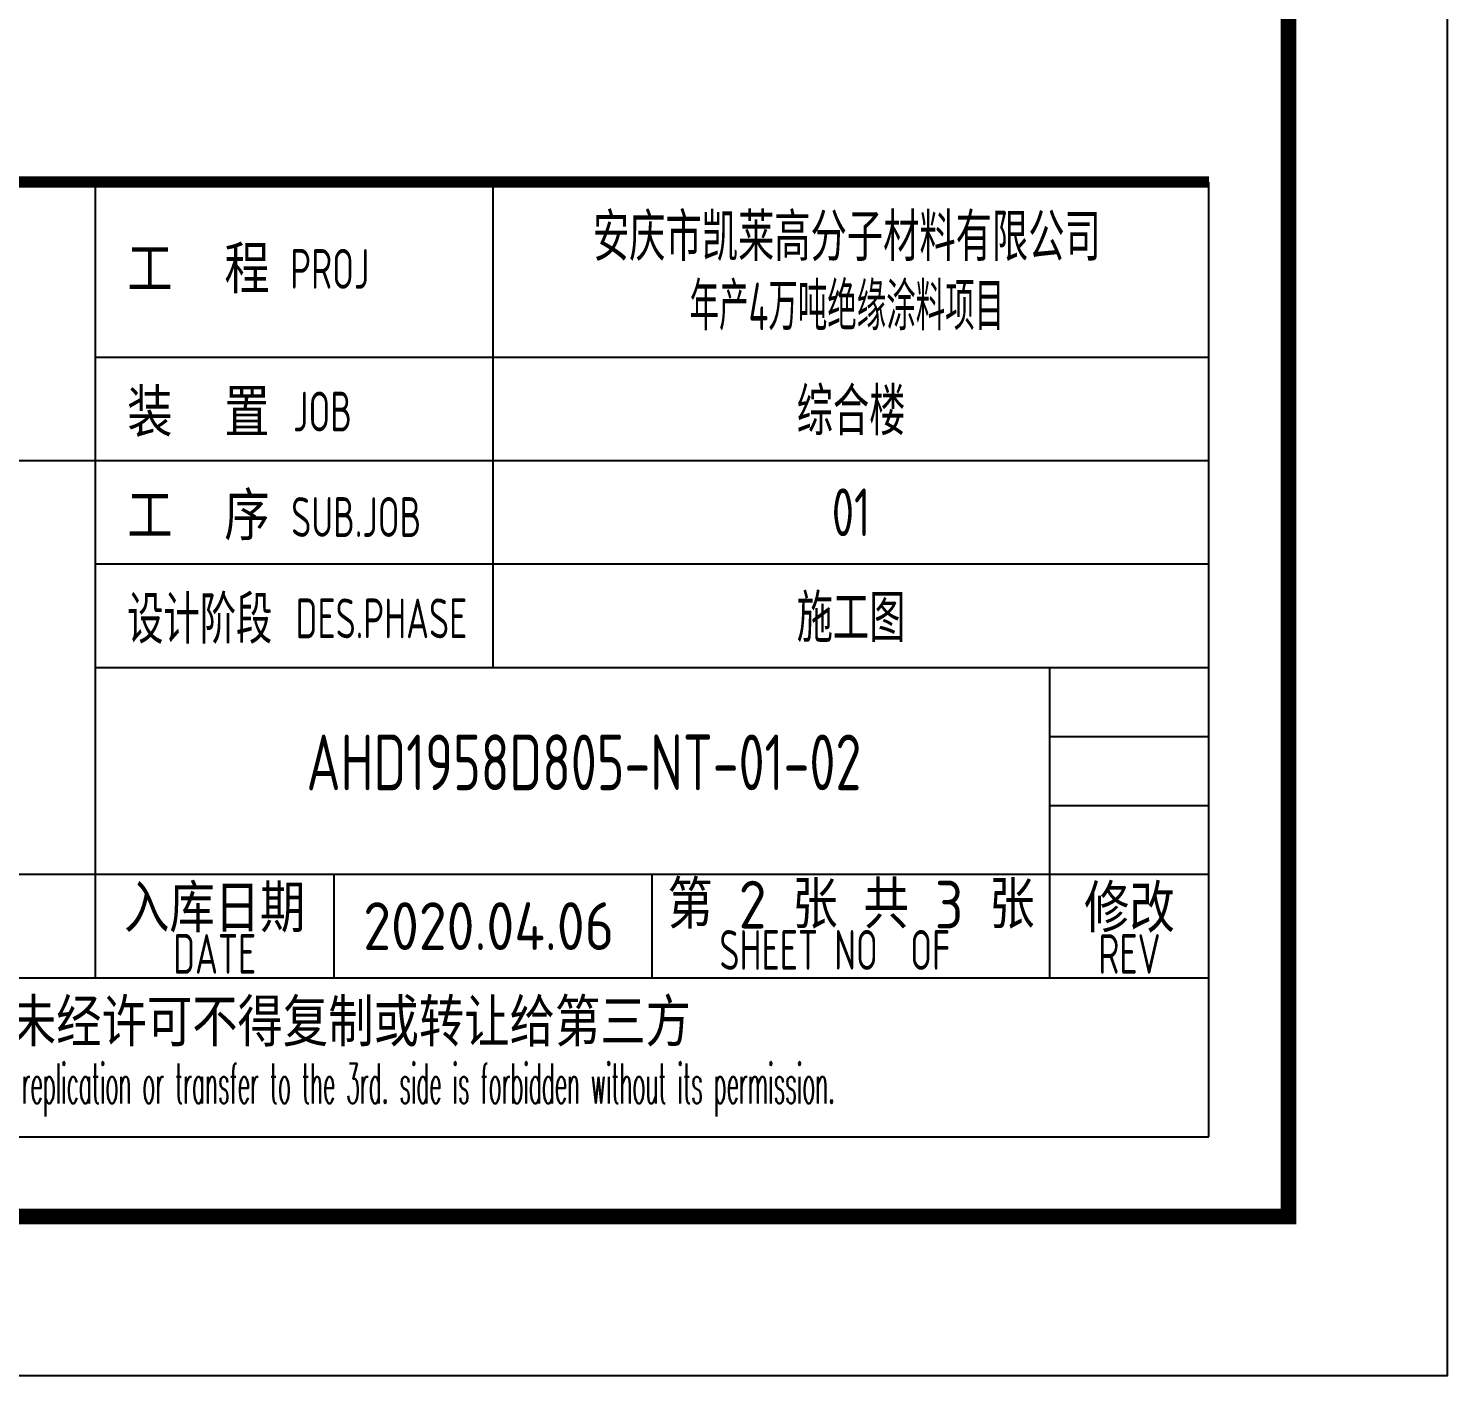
# Model space of a CAD drawing. Extents: x 5188914 to 7068445, y -542675 to 2032183.
# Drawn here: x 5244386 to 5253307, y -363337 to -354872 of the extents above; entities that cross this region are included whole.
import ezdxf
from ezdxf.enums import TextEntityAlignment as Align

# ---------------------------------------------------------------- set-up
doc = ezdxf.new("R2010")
doc.units = 0
doc.header["$LTSCALE"] = 1000
doc.header["$MEASUREMENT"] = 0
doc.layers.get('0').update_dxf_attribs({"linetype": 'CONTINUOUS'})
doc.layers.add('TH_TITLE', color=7, linetype='CONTINUOUS')
doc.styles.add('AHD_TQ', font='sceie.shx', dxfattribs={"bigfont": 'sceic.shx'})
doc.styles.add('ECEC_TQ', font='txt_l.shx', dxfattribs={"bigfont": 'hztxt_l.shx'})
doc.styles.add('sceie', font='SCEIE', dxfattribs={"width": 0.75, "bigfont": 'SCEIC'})

msp = doc.modelspace()

# ---------------------------------------------------------------- linework, layer by layer
for p, q in [((5244807.2, -360837.3), (5244807.2, -355837.3)), ((5247307.2, -358887.3), (5247307.2, -355837.3)), ((5251807.2, -361837.3), (5251807.2, -355837.3)), ((5244807.2, -356937.3), (5251807.2, -356937.3)), ((5233807.2, -357587.3), (5244807.2, -357587.3)), ((5244807.2, -357587.3), (5251807.2, -357587.3)), ((5244807.2, -358237.3), (5251807.2, -358237.3)), ((5244807.2, -358887.3), (5251807.2, -358887.3)), ((5250807.2, -360837.3), (5250807.2, -358887.3)), ((5250807.2, -359320.7), (5251807.2, -359320.7)), ((5250807.2, -359754), (5251807.2, -359754)), ((5239307.2, -360187.3), (5251807.2, -360187.3)), ((5246307.2, -360837.3), (5246307.2, -360187.3)), ((5248307.2, -360837.3), (5248307.2, -360187.3)), ((5233807.2, -360837.3), (5251807.2, -360837.3)), ((5233807.2, -361837.3), (5251807.2, -361837.3))]:
    msp.add_line(p, q)
at = {"const_width": 70}
msp.add_lwpolyline([(5251807.2, -355837.3), (5233807.2, -355837.3)], dxfattribs=at)
at = {"layer": 'TH_TITLE'}
msp.add_lwpolyline([(5193907.2, -363337.3), (5253307.2, -363337.3), (5253307.2, -321337.3), (5193907.2, -321337.3)], close=True, dxfattribs=at)
at = {"layer": 'TH_TITLE', "const_width": 100}
msp.add_lwpolyline([(5196407.2, -362337.3), (5252307.2, -362337.3), (5252307.2, -322337.3), (5196407.2, -322337.3)], close=True, dxfattribs=at)
at = {"layer": 'TH_TITLE', "const_width": 80}
msp.add_lwpolyline([(5252307.2, -362337.3), (5252307.2, -322337.3)], dxfattribs=at)

# ---------------------------------------------------------------- texts
for s, height, style, width, p in [('安庆市凯莱高分子材料有限公司', 300, 'sceie', 0.8, (5249530.9, -356167.2)), ('年产4万吨绝缘涂料项目', 300, 'sceie', 0.65, (5249530.9, -356602.2)), ('综合楼', 300, 'sceie', 0.8, (5249557.2, -357262.3)), ('01', 300, 'sceie', 0.8, (5249557.2, -357912.3)), ('施工图', 300, 'sceie', 0.8, (5249557.2, -358562.3)), ('DATE', 250, 'AHD_TQ', 0.75, (5245557.2, -360687.3)), ('SHEET NO  OF  ', 250, 'AHD_TQ', 0.75, (5249557.2, -360662.3)), ('REV', 250, 'AHD_TQ', 0.75, (5251307.2, -360687.3)), ('The proprietary right of this document belongs to Anhui Huadong Chemical And Medical Engineering  Co.,Ltd.  and any replication or transfer to the 3rd. side is forbidden without its permission. ', 250, 'ECEC_TQ', 0.4, (5242807.2, -361537.3))]:
    msp.add_text(s, height=height, dxfattribs=dict(style=style, width=width)).set_placement(p, align=Align.MIDDLE)
at = {"style": 'AHD_TQ'}
for s, p in [('工  程 ', (5245007.2, -356537.3)), ('装  置 ', (5245007.2, -357437.3)), ('工  序 ', (5245007.2, -358087.3))]:
    msp.add_text(s, height=300, dxfattribs=at).set_placement(p)
for s, height, width, p in [('PROJ', 250, 0.75, (5246031.6, -356507.9)), ('JOB', 250, 0.75, (5246049.6, -357404.5)), ('SUB.JOB', 250, 0.75, (5246038, -358067.2)), ('设计阶段', 300, 0.8, (5245007.2, -358737.3)), ('DES.PHASE', 250, 0.75, (5246065.3, -358704))]:
    msp.add_text(s, height=height, dxfattribs=dict(at, width=width)).set_placement(p)
for s, p in [('入库日期', (5245557.2, -360387.3)), ('第 2 张 共 3 张', (5249557.2, -360362.3)), ('修改', (5251307.2, -360387.3)), ('本文件专有权属安徽华东化工医药工程有限责任公司所有,未经许可不得复制或转让给第三方', (5242807.2, -361137.3))]:
    msp.add_text(s, height=300, dxfattribs=at).set_placement(p, align=Align.MIDDLE)
at = {"style": 'sceie', "width": 0.8}
msp.add_attdef('AHD1958D805-NT-01-02', text='200320-02-040', height=350, dxfattribs=at).set_placement((5247878, -359483.6), align=Align.MIDDLE)
at = {"style": 'AHD_TQ'}
msp.add_attdef('2020.04.06', text='0', height=300, dxfattribs=at).set_placement((5247279.3, -360512.3), align=Align.MIDDLE)

doc.saveas('drawing.dxf')
